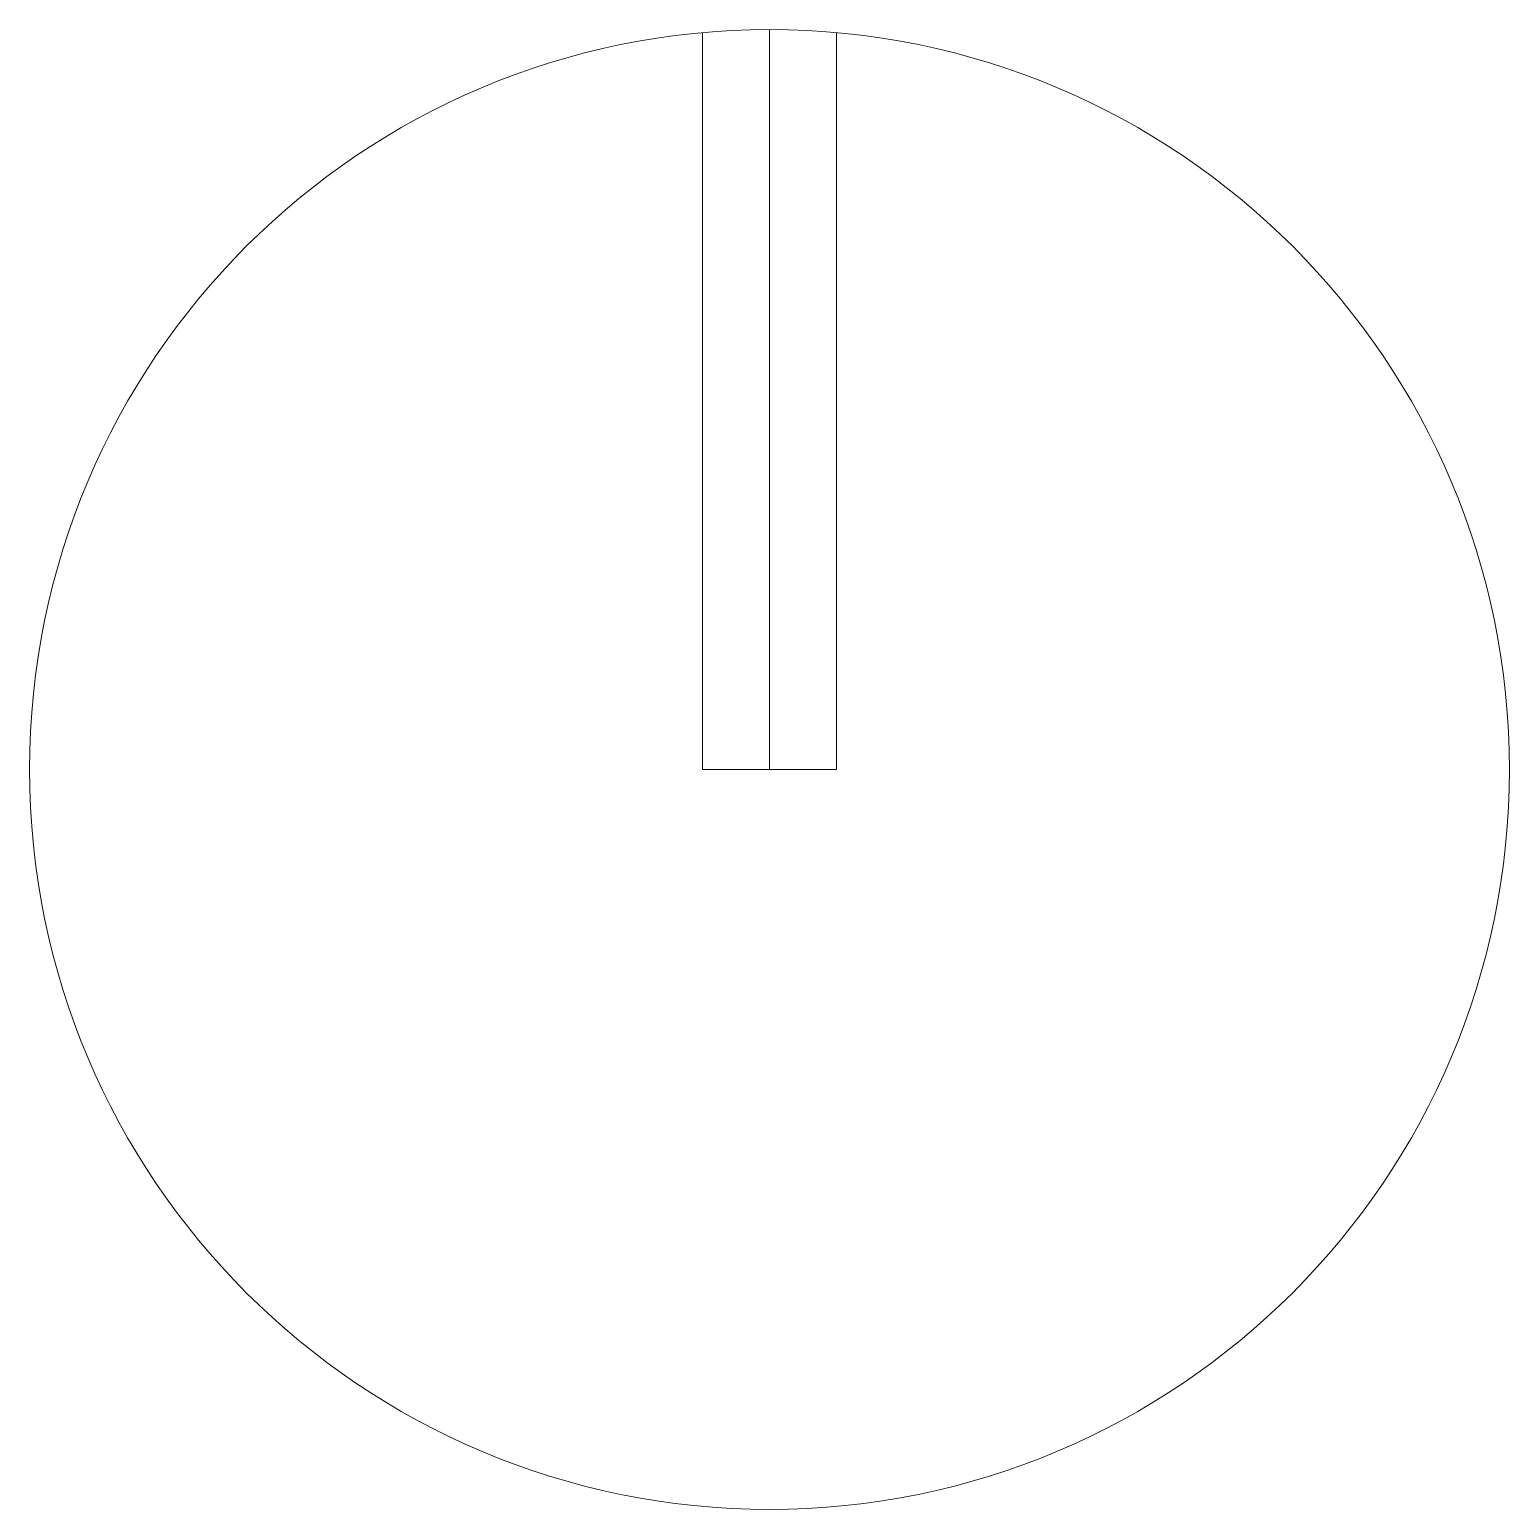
# Model space of a CAD drawing. Header units: millimetres. Extents: x -1.21 to 1.21, y -1.21 to 1.21.
import ezdxf

# ---------------------------------------------------------------- set-up
doc = ezdxf.new("R2010")
doc.units = ezdxf.units.MM
doc.layers.add('ceco.net 384', color=7, linetype='Continuous')

msp = doc.modelspace()

# ---------------------------------------------------------------- linework, layer by layer
at = {"layer": 'ceco.net 384', "linetype": 'Continuous', "lineweight": 0}
for p, q in [((0, 0), (0, 1.2093)), ((-0.1093, 0), (-0.1093, 1.2044)), ((0.1093, 0), (0.1093, 1.2044)), ((0.1093, 0), (-0.1093, 0))]:
    msp.add_line(p, q, dxfattribs=at)
at = {"layer": 'ceco.net 384', "lineweight": 15}
msp.add_circle((0, 0), 1.2093, dxfattribs=at)

doc.saveas('drawing.dxf')
